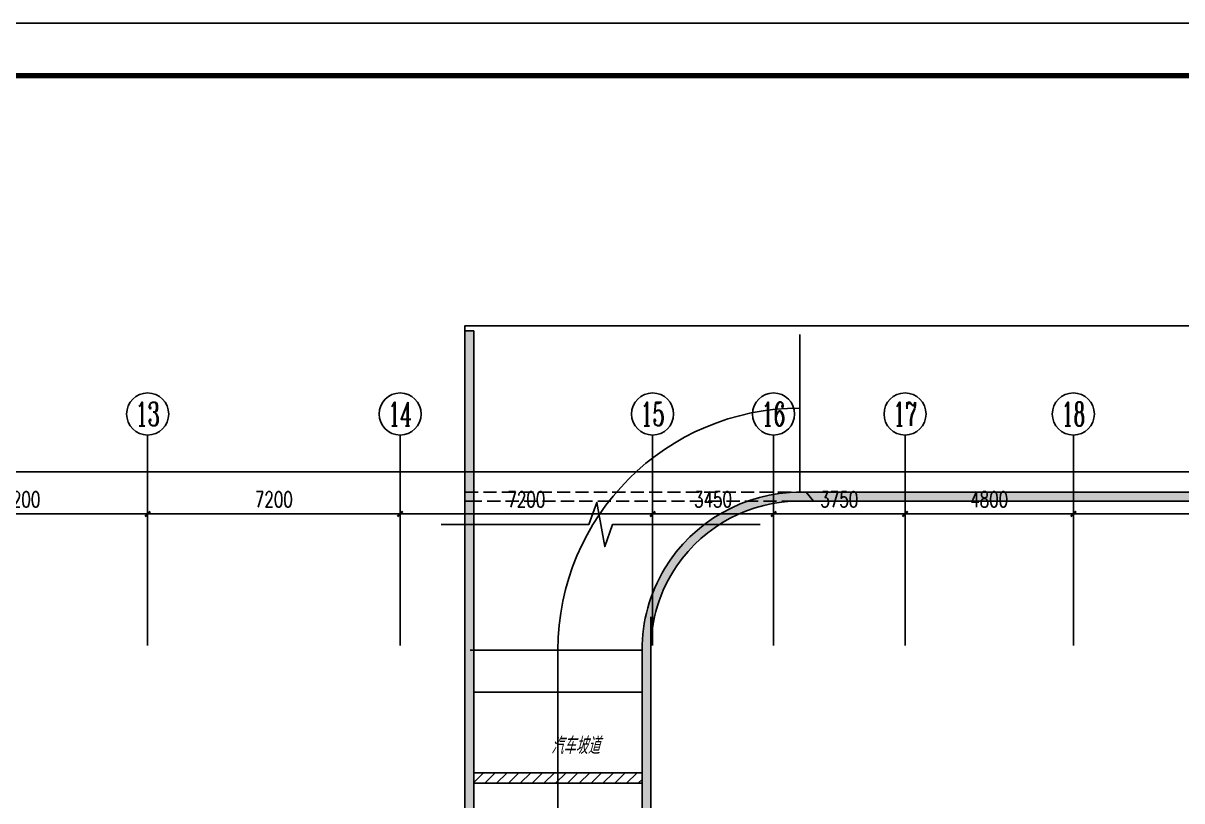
# Model space of a CAD drawing. Extents: x 1398449 to 2142961, y 256969 to 1032940.
# Drawn here: x 1593401 to 1626445, y 1002407 to 1024583 of the extents above; entities that cross this region are included whole.
import ezdxf
from ezdxf.enums import TextEntityAlignment as Align

# ---------------------------------------------------------------- set-up
doc = ezdxf.new("R2010")
doc.units = 0
doc.header["$LTSCALE"] = 1500
doc.header["$PDSIZE"] = 50
doc.linetypes.add('__DASH', pattern=[0.35, 0.25, -0.1])
for name, color, linetype in [('1-建筑底图', 8, 'Continuous'), ('AXIS_TEXT', 7, 'Continuous'), ('BTTK', 7, 'Continuous'), ('PUB_TITLE', 4, 'Continuous'), ('主楼地下（一期）参照$0$PUB_TITLE', 7, 'Continuous'), ('公用-影线', 8, 'Continuous'), ('建筑-墙体', 2, 'Continuous'), ('覆土', 7, 'Continuous')]:
    doc.layers.add(name, color=color, linetype=linetype)
doc.layers.add('yichutu', color=7, linetype='Continuous', true_color=0xffffff, plot=False)
doc.styles.add('_TCH_AXIS', font='COMPLEX', dxfattribs={"bigfont": 'GBCBIG'})
doc.styles.add('_TCH_DIM_T3', font='SIMPLEX', dxfattribs={"width": 0.7058823529411765, "bigfont": 'GBCBIG'})
doc.styles.add('COMPLEX', font='COMPLEX')
doc.styles.add('HZ(TK)', font='geniso.shx', dxfattribs={"width": 0.9, "bigfont": 'hztxt.shx'})
doc.styles.get("Standard").update_dxf_attribs({"font": 'gbeitc.shx', "bigfont": 'gbcbig.shx'})
doc.dimstyles.new('_TCH_ARCH&&150', dxfattribs={"dimtxt": 446.25, "dimasz": 150, "dimexe": 375, "dimexo": 450, "dimgap": 189.375, "dimtad": 1, "dimdec": 0, "dimzin": 0, "dimdsep": 46, "dimtxsty": '_TCH_DIM_T3', "dimblk": 'ARCHTICK', "dimcen": 0.09, "dimclrt": 7, "dimazin": 2, "dimtfac": 1, "dimtdec": 0, "dimtix": 1, "dimtmove": 2, "dimatfit": 3, "dimfxl": 1, "dimtolj": 1, "dimtzin": 0, "dimarcsym": 0})

# ---------------------------------------------------------------- blocks, each defined once
blk = doc.blocks.new('_ArchTick')
at = {"color": 0, "linetype": 'ByBlock', "const_width": 0.4}
blk.add_lwpolyline([(-0.5, -0.5), (0.5, 0.5)], dxfattribs=at)
blk = doc.blocks.new('*D198')
at = {"layer": '1-建筑底图', "color": 0, "lineweight": -2, "transparency": 16777216}
for p, q in [((88399.99999954179, 41880.66588877037), (88399.99999954179, 45555.6658892195)), ((95599.99999954179, 41880.66588966839), (95599.99999954179, 45555.6658892195)), ((88399.99999954179, 45180.6658892195), (95599.99999954179, 45180.6658892195))]:
    blk.add_line(p, q, dxfattribs=at)
at = {"layer": 'Defpoints', "color": 0}
for p in [(95599.99999954179, 45180.6658892195), (88399.99999954179, 41430.66588877037), (95599.99999954179, 41430.66588966839)]:
    blk.add_point(p, dxfattribs=at)
at = {"layer": '1-建筑底图', "color": 0, "lineweight": -2, "transparency": 16777216, "xscale": 150, "yscale": 150, "zscale": 150, "rotation": 180}
blk.add_blockref('_ArchTick', (88399.99999954179, 45180.6658892195), dxfattribs=at)
at = {"layer": '1-建筑底图', "color": 0, "lineweight": -2, "transparency": 16777216, "xscale": 150, "yscale": 150, "zscale": 150}
blk.add_blockref('_ArchTick', (95599.99999954179, 45180.6658892195), dxfattribs=at)
at = {"layer": '1-建筑底图', "color": 7, "transparency": 16777216, "insert": (91999.99999954179, 45593.1658892195), "char_height": 446.25, "attachment_point": 5, "style": '_TCH_DIM_T3'}
blk.add_mtext('\\A1;7200', dxfattribs=at)
blk = doc.blocks.new('A$C10362422')
h = blk.add_hatch()
h.set_pattern_fill('ANSI31', color=256, scale=150, angle=90)
h.set_pattern_definition([(135, (-3252770.879231268, -12604415.39846876), (-168.3798022700466, -168.3798022700466), [])])
h.paths.add_polyline_path([(12572.93921361014, 4926.3449052996), (12572.93921361014, 4626.3449052996), (7772.939213610429, 4626.3449112284), (7772.939213843259, 4926.344906892162)])
at = {"layer": '公用-影线'}
for points in [[(12572.93921361031, 17526.34491122887), (12572.93921361031, 3326.3449112284), (12822.93921361031, 3326.3449112284), (12822.93921361031, 17526.34491122887)], [(-23607.06078637188, 12676.3449112284), (3272.939213610312, 12676.3449112284), (3272.939213610312, 12926.3449112284), (-23607.06078637188, 12926.3449112284)], [(7522.939213610487, 3626.3449112284), (7772.939213610487, 3626.3449112284), (7772.939213610429, 8676.3449112284), (7522.939213610429, 8676.3449112284)]]:
    blk.add_hatch(color=256, dxfattribs=at).paths.add_polyline_path(points)
h = blk.add_hatch(color=256, dxfattribs=at)
edge = h.paths.add_edge_path()
edge.add_line((6780.431195069745, 10826.3449112284), (6917.904102130968, 10611.91828255495))
edge.add_line((6917.904102130968, 10611.91828255495), (6917.284147888771, 10612.95187179535))
edge.add_line((6917.284147888771, 10612.95187179511), (7131.657379316923, 10741.57581065199))
edge.add_arc((3272.939213610312, 8426.344911227934), 4500.000000000236, 30.96375653207454, 90)
edge.add_line((3272.939213610312, 12926.3449112284), (3272.939213610312, 12676.3449112284))
edge.add_arc((3272.939213610487, 8426.344911227934), 4250.000000000233, 34.38186974878181, 90.00000000000227, ccw=False)
h = blk.add_hatch(color=256, dxfattribs=at)
edge = h.paths.add_edge_path()
edge.add_line((6917.284147888771, 10612.95187179511), (7072.939213610312, 10329.63154229615))
edge.add_arc((3272.939213610371, 8426.3449112284), 4249.999999999988, 0, 26.60468168939792, ccw=False)
edge.add_line((7522.939213610429, 8426.3449112284), (7772.939213610429, 8426.3449112284))
edge.add_arc((3272.939213610371, 8426.3449112284), 4500.000000000058, 0, 30.96375653206907)
edge.add_line((7131.657379317039, 10741.57581065223), (6917.284147888771, 10612.95187179511))
for p, q in [((3272.939213610312, 12926.3449112284), (3272.939213623526, 17426.34491123026)), ((2183.042099779996, 12926.3449112284), (3272.939213610371, 12926.3449112284)), ((2503.31794912141, 12676.3449112284), (3272.939213610312, 12676.3449112284)), ((7772.939213610603, 8426.3449112284), (12672.93921361031, 8426.3449112284)), ((7772.939213610429, 7226.3449112284), (12572.93921361031, 7226.3449112284))]:
    blk.add_line(p, q)
blk.add_lwpolyline([(12672.93921361031, 12676.3449112284), (12822.93921361031, 12676.3449112284), (12822.93921361031, 17676.34491123026), (-23857.90825815528, 17676.34491123026), (-23857.90825815528, 12676.3449112284), (3272.939213610312, 12676.3449112284)])
blk.add_lwpolyline([(12572.93921361014, 4926.3449052996), (12572.93921361014, 4626.3449052996), (7772.939213610429, 4626.3449112284), (7772.939213843259, 4926.344906892162)], close=True)
blk.add_arc((3272.939213610371, 8426.3449112284), 6900, 0, 90)
at = {"layer": '建筑-墙体'}
for p, q in [((12572.93921361031, 17526.34491122887), (12572.93921361031, 3326.3449112284)), ((12822.93921361031, 17526.34491122887), (12572.93921361031, 17526.34491122887)), ((12822.93921361031, 17526.34491122887), (12822.93921361031, 3326.3449112284)), ((-23857.90825815528, 12926.3449112284), (3272.939213610312, 12926.3449112284)), ((-23857.90825815528, 12676.3449112284), (3272.939213610312, 12676.3449112284)), ((7522.939213610429, 9376.3449112284), (7522.939213611477, 3626.344911205117)), ((7772.939213610429, 8426.3449112284), (7772.939213612408, 3626.344911205117))]:
    blk.add_line(p, q, dxfattribs=at)
for centre, radius, start, end in [((3272.939213610312, 8426.344911227934), 4500.000000000233, 30.96375652463808, 90), ((3272.939213610312, 8426.344911227934), 4250.000000000254, 34.38186975541019, 90), ((3272.939213612117, 8426.3449112284), 4249.999999998312, 0, 34.38186975541019), ((3272.939213610312, 8426.3449112284), 4500.000000000058, 0, 30.96375652463808)]:
    blk.add_arc(centre, radius, start, end, dxfattribs=at)
at = {"layer": '覆土'}
blk.add_line((10172.93921361095, 8426.344911228167), (10172.93921360659, 3626.341451190179), dxfattribs=at)
at = {"layer": '覆土', "linetype": '__DASH'}
blk.add_lwpolyline([(2888.128581365861, 12676.3449112284), (12822.93921361031, 12676.3449112284), (12822.93921361031, 12926.3449112284), (3096.512878976762, 12926.3449112284)], close=True, dxfattribs=at)
blk = doc.blocks.new('*D234')
at = {"layer": '1-建筑底图', "color": 0, "lineweight": -2, "transparency": 16777216}
for p, q in [((73999.9999997862, 41880.66414812685), (73999.9999997862, 45555.66414851311)), ((81199.99999978626, 41880.66414889938), (81199.99999978626, 45555.66414851311)), ((73999.9999997862, 45180.66414851311), (81199.99999978626, 45180.66414851311))]:
    blk.add_line(p, q, dxfattribs=at)
at = {"layer": 'Defpoints', "color": 0}
for p in [(81199.99999978626, 45180.66414851311), (73999.9999997862, 41430.66414812685), (81199.99999978626, 41430.66414889938)]:
    blk.add_point(p, dxfattribs=at)
at = {"layer": '1-建筑底图', "color": 0, "lineweight": -2, "transparency": 16777216, "xscale": 150, "yscale": 150, "zscale": 150, "rotation": 180}
blk.add_blockref('_ArchTick', (73999.9999997862, 45180.66414851311), dxfattribs=at)
at = {"layer": '1-建筑底图', "color": 0, "lineweight": -2, "transparency": 16777216, "xscale": 150, "yscale": 150, "zscale": 150}
blk.add_blockref('_ArchTick', (81199.99999978626, 45180.66414851311), dxfattribs=at)
at = {"layer": '1-建筑底图', "color": 7, "transparency": 16777216, "insert": (77599.99999978623, 45593.16414851311), "char_height": 446.25, "attachment_point": 5, "style": '_TCH_DIM_T3'}
blk.add_mtext('\\A1;7200', dxfattribs=at)
blk = doc.blocks.new('*D235')
at = {"layer": '1-建筑底图', "color": 0, "lineweight": -2, "transparency": 16777216}
for p, q in [((81199.99999978638, 41880.66414889938), (81199.99999978638, 45555.66414928588)), ((88399.99999978638, 41880.66414967214), (88399.99999978638, 45555.66414928588)), ((81199.99999978638, 45180.66414928588), (88399.99999978638, 45180.66414928588))]:
    blk.add_line(p, q, dxfattribs=at)
at = {"layer": 'Defpoints', "color": 0}
for p in [(88399.99999978638, 45180.66414928588), (81199.99999978638, 41430.66414889938), (88399.99999978638, 41430.66414967214)]:
    blk.add_point(p, dxfattribs=at)
at = {"layer": '1-建筑底图', "color": 0, "lineweight": -2, "transparency": 16777216, "xscale": 150, "yscale": 150, "zscale": 150, "rotation": 180}
blk.add_blockref('_ArchTick', (81199.99999978638, 45180.66414928588), dxfattribs=at)
at = {"layer": '1-建筑底图', "color": 0, "lineweight": -2, "transparency": 16777216, "xscale": 150, "yscale": 150, "zscale": 150}
blk.add_blockref('_ArchTick', (88399.99999978638, 45180.66414928588), dxfattribs=at)
at = {"layer": '1-建筑底图', "color": 7, "transparency": 16777216, "insert": (84799.99999978638, 45593.16414928588), "char_height": 446.25, "attachment_point": 5, "style": '_TCH_DIM_T3'}
blk.add_mtext('\\A1;7200', dxfattribs=at)
blk = doc.blocks.new('*D236')
at = {"layer": '1-建筑底图', "color": 0, "lineweight": -2, "transparency": 16777216}
for p, q in [((88399.99999978626, 41880.66414967214), (88399.99999978626, 45555.66415005841)), ((95599.99999978615, 41880.66415044467), (95599.99999978615, 45555.66415005841)), ((88399.99999978626, 45180.66415005841), (95599.99999978615, 45180.66415005841))]:
    blk.add_line(p, q, dxfattribs=at)
at = {"layer": 'Defpoints', "color": 0}
for p in [(95599.99999978615, 45180.66415005841), (88399.99999978626, 41430.66414967214), (95599.99999978615, 41430.66415044467)]:
    blk.add_point(p, dxfattribs=at)
at = {"layer": '1-建筑底图', "color": 0, "lineweight": -2, "transparency": 16777216, "xscale": 150, "yscale": 150, "zscale": 150, "rotation": 180}
blk.add_blockref('_ArchTick', (88399.99999978626, 45180.66415005841), dxfattribs=at)
at = {"layer": '1-建筑底图', "color": 0, "lineweight": -2, "transparency": 16777216, "xscale": 150, "yscale": 150, "zscale": 150}
blk.add_blockref('_ArchTick', (95599.99999978615, 45180.66415005841), dxfattribs=at)
at = {"layer": '1-建筑底图', "color": 7, "transparency": 16777216, "insert": (91999.9999997862, 45593.16415005841), "char_height": 446.25, "attachment_point": 5, "style": '_TCH_DIM_T3'}
blk.add_mtext('\\A1;7200', dxfattribs=at)
blk = doc.blocks.new('*D237')
at = {"layer": '1-建筑底图', "color": 0, "lineweight": -2, "transparency": 16777216}
for p, q in [((95599.99999978626, 41880.66415044467), (95599.99999978626, 45555.66415062977)), ((99050.00000135717, 41880.66415081488), (99050.00000135717, 45555.66415062977)), ((95599.99999978626, 45180.66415062977), (99050.00000135717, 45180.66415062977))]:
    blk.add_line(p, q, dxfattribs=at)
at = {"layer": 'Defpoints', "color": 0}
for p in [(99050.00000135717, 45180.66415062977), (95599.99999978626, 41430.66415044467), (99050.00000135717, 41430.66415081488)]:
    blk.add_point(p, dxfattribs=at)
at = {"layer": '1-建筑底图', "color": 0, "lineweight": -2, "transparency": 16777216, "xscale": 150, "yscale": 150, "zscale": 150, "rotation": 180}
blk.add_blockref('_ArchTick', (95599.99999978626, 45180.66415062977), dxfattribs=at)
at = {"layer": '1-建筑底图', "color": 0, "lineweight": -2, "transparency": 16777216, "xscale": 150, "yscale": 150, "zscale": 150}
blk.add_blockref('_ArchTick', (99050.00000135717, 45180.66415062977), dxfattribs=at)
at = {"layer": '1-建筑底图', "color": 7, "transparency": 16777216, "insert": (97325.00000057172, 45593.16415062977), "char_height": 446.25, "attachment_point": 5, "style": '_TCH_DIM_T3'}
blk.add_mtext('\\A1;3450', dxfattribs=at)
blk = doc.blocks.new('*D238')
at = {"layer": '1-建筑底图', "color": 0, "lineweight": -2, "transparency": 16777216}
for p, q in [((99050.00000135729, 41880.66415081488), (99050.00000135729, 45555.66415101627)), ((102799.9999997865, 41880.66415121744), (102799.9999997865, 45555.66415101627)), ((99050.00000135729, 45180.66415101627), (102799.9999997865, 45180.66415101627))]:
    blk.add_line(p, q, dxfattribs=at)
at = {"layer": 'Defpoints', "color": 0}
for p in [(102799.9999997865, 45180.66415101627), (99050.00000135729, 41430.66415081488), (102799.9999997865, 41430.66415121744)]:
    blk.add_point(p, dxfattribs=at)
at = {"layer": '1-建筑底图', "color": 0, "lineweight": -2, "transparency": 16777216, "xscale": 150, "yscale": 150, "zscale": 150, "rotation": 180}
blk.add_blockref('_ArchTick', (99050.00000135729, 45180.66415101627), dxfattribs=at)
at = {"layer": '1-建筑底图', "color": 0, "lineweight": -2, "transparency": 16777216, "xscale": 150, "yscale": 150, "zscale": 150}
blk.add_blockref('_ArchTick', (102799.9999997865, 45180.66415101627), dxfattribs=at)
at = {"layer": '1-建筑底图', "color": 7, "transparency": 16777216, "insert": (100925.0000005719, 45593.16415101627), "char_height": 446.25, "attachment_point": 5, "style": '_TCH_DIM_T3'}
blk.add_mtext('\\A1;3750', dxfattribs=at)
blk = doc.blocks.new('*D239')
at = {"layer": '1-建筑底图', "color": 0, "lineweight": -2, "transparency": 16777216}
for p, q in [((102799.9999997863, 41880.66415121744), (102799.9999997863, 45555.66415147495)), ((107599.999999786, 41880.66415173246), (107599.999999786, 45555.66415147495)), ((102799.9999997863, 45180.66415147495), (107599.999999786, 45180.66415147495))]:
    blk.add_line(p, q, dxfattribs=at)
at = {"layer": 'Defpoints', "color": 0}
for p in [(107599.999999786, 45180.66415147495), (102799.9999997863, 41430.66415121744), (107599.999999786, 41430.66415173246)]:
    blk.add_point(p, dxfattribs=at)
at = {"layer": '1-建筑底图', "color": 0, "lineweight": -2, "transparency": 16777216, "xscale": 150, "yscale": 150, "zscale": 150, "rotation": 180}
blk.add_blockref('_ArchTick', (102799.9999997863, 45180.66415147495), dxfattribs=at)
at = {"layer": '1-建筑底图', "color": 0, "lineweight": -2, "transparency": 16777216, "xscale": 150, "yscale": 150, "zscale": 150}
blk.add_blockref('_ArchTick', (107599.999999786, 45180.66415147495), dxfattribs=at)
at = {"layer": '1-建筑底图', "color": 7, "transparency": 16777216, "insert": (105199.9999997861, 45593.16415147495), "char_height": 446.25, "attachment_point": 5, "style": '_TCH_DIM_T3'}
blk.add_mtext('\\A1;4800', dxfattribs=at)
blk = doc.blocks.new('*D240')
at = {"layer": '1-建筑底图', "color": 0, "lineweight": -2, "transparency": 16777216}
for p, q in [((107599.999999786, 41880.66415173246), (107599.999999786, 45555.66415217251)), ((115799.9999997863, 41880.66415261233), (115799.9999997863, 45555.66415217251)), ((107599.999999786, 45180.66415217251), (115799.9999997863, 45180.66415217251))]:
    blk.add_line(p, q, dxfattribs=at)
at = {"layer": 'Defpoints', "color": 0}
for p in [(115799.9999997863, 45180.66415217251), (107599.999999786, 41430.66415173246), (115799.9999997863, 41430.66415261233)]:
    blk.add_point(p, dxfattribs=at)
at = {"layer": '1-建筑底图', "color": 0, "lineweight": -2, "transparency": 16777216, "xscale": 150, "yscale": 150, "zscale": 150, "rotation": 180}
blk.add_blockref('_ArchTick', (107599.999999786, 45180.66415217251), dxfattribs=at)
at = {"layer": '1-建筑底图', "color": 0, "lineweight": -2, "transparency": 16777216, "xscale": 150, "yscale": 150, "zscale": 150}
blk.add_blockref('_ArchTick', (115799.9999997863, 45180.66415217251), dxfattribs=at)
at = {"layer": '1-建筑底图', "color": 7, "transparency": 16777216, "insert": (111699.9999997861, 45593.16415217251), "char_height": 446.25, "attachment_point": 5, "style": '_TCH_DIM_T3'}
blk.add_mtext('\\A1;8200', dxfattribs=at)
blk = doc.blocks.new('*D262')
at = {"layer": '1-建筑底图', "color": 0, "lineweight": -2, "transparency": 16777216}
for p, q in [((-6.119371116287299e-07, 41880.66414018429), (-6.119368131210721e-07, 46755.66414885374)), ((139000.0000039364, 41880.66415752296), (139000.0000039364, 46755.66414885374)), ((-6.119368360831995e-07, 46380.66414885374), (139000.0000039364, 46380.66414885374))]:
    blk.add_line(p, q, dxfattribs=at)
at = {"layer": 'Defpoints', "color": 0}
for p in [(139000.0000039364, 46380.66414885374), (-6.119371391832829e-07, 41430.66414018429), (139000.0000039364, 41430.66415752296)]:
    blk.add_point(p, dxfattribs=at)
at = {"layer": '1-建筑底图', "color": 0, "lineweight": -2, "transparency": 16777216, "xscale": 150, "yscale": 150, "zscale": 150, "rotation": 180}
blk.add_blockref('_ArchTick', (-6.119368360831995e-07, 46380.66414885374), dxfattribs=at)
at = {"layer": '1-建筑底图', "color": 0, "lineweight": -2, "transparency": 16777216, "xscale": 150, "yscale": 150, "zscale": 150}
blk.add_blockref('_ArchTick', (139000.0000039364, 46380.66414885374), dxfattribs=at)
at = {"layer": '1-建筑底图', "color": 7, "transparency": 16777216, "insert": (69500.0000016622, 46793.16414885374), "char_height": 446.25, "attachment_point": 5, "style": '_TCH_DIM_T3'}
blk.add_mtext('\\A1;139000', dxfattribs=at)
blk = doc.blocks.new('_AXISO')
blk.add_circle((0, 0), 0.5)
at = {"layer": 'AXIS_TEXT', "style": 'COMPLEX', "width": 1.041666666666667}
blk.add_attdef('A', text='', height=0.56, dxfattribs=at).set_placement((-0.25, -0.28), (0.25, -0.28), align=Align.FIT)
blk = doc.blocks.new('vhtemplate_2020年新竖式图框_A1_1_2', base_point=(-420.5000000000005, 0))
at = {"layer": 'PUB_TITLE', "color": 7}
blk.add_lwpolyline([(-420.5000000000005, 594), (841.0000000000009, 594), (841.0000000000009, 0), (-420.5000000000005, 0)], close=True, dxfattribs=at)
at = {"layer": 'PUB_TITLE', "const_width": 1}
blk.add_lwpolyline([(-395.5000000000005, 10.00000000000023), (831.0000000000009, 10), (831.0000000000009, 584), (-395.5000000000005, 584)], close=True, dxfattribs=at)
at = {"layer": 'BTTK', "color": 4, "style": 'HZ(TK)', "width": 0.9}
for tag, p in [('合作单位', (796.0000000000009, 511.5000003952373)), ('建设单位', (795.9999999999991, 209.5)), ('工程名称', (796.0000000000009, 176.5)), ('子项名称', (805.9999999999991, 160)), ('图纸名称', (796.0000000000009, 141))]:
    blk.add_attdef(tag, text='', height=3.5, dxfattribs=at).set_placement(p, align=Align.MIDDLE_CENTER)
for tag, p in [('注册证书号', (808.5000000000009, 309.0060602770908)), ('注册印章号', (808.5000000000009, 301.0060602770908)), ('设计号', (805.9999999999991, 193)), ('图别', (789.7500000000009, 34)), ('图号', (822.2500000000009, 34)), ('版本号', (789.7500000000009, 26)), ('日期', (822.2500000000009, 26))]:
    blk.add_attdef(tag, text='', height=3.5, dxfattribs=at).set_placement(p, align=Align.MIDDLE)
blk = doc.blocks.new('yct-1261-594-189225-89100-150-1004.0')
at = {"layer": 'yichutu', "color": 7, "true_color": 0xffffff}
blk.add_lwpolyline([(0, 0), (0, 89100), (189225.0000000002, 89100), (189225.0000000002, 0)], close=True, dxfattribs=at)
blk = doc.blocks.new('1-地下一层建筑底图')
at = {"layer": '1-建筑底图'}
for p, q in [((81199.99999978626, 41430.66414889961), (81199.99999914237, 47430.66414889961)), ((88399.99999978626, 41430.66414967214), (88399.99999914237, 47430.66414967214)), ((95599.99999978626, 41430.66415044467), (95599.99999914237, 47430.66415044467)), ((99050.00000135717, 41430.66415081511), (99050.00000071328, 47430.66415081511)), ((102799.9999997863, 41430.66415121744), (102799.9999991424, 47430.66415121744)), ((107599.9999997863, 41430.66415173246), (107599.9999991424, 47430.66415173246))]:
    blk.add_line(p, q, dxfattribs=at)
blk.add_lwpolyline([(89574.47909963387, 44881.66414549027), (93782.29694077664, 44881.66414549027), (94011.5981883643, 45511.66414549027), (94233.77018405695, 44251.66414549027), (94457.29694077664, 44881.66414549027), (98665.11478191928, 44881.66414549027)], dxfattribs=at)
at = {"layer": '1-建筑底图', "xscale": -1}
blk.add_blockref('A$C10362422', (103072.9392231224, 32873.65508877148), dxfattribs=at)
at = {"layer": '1-建筑底图'}
ref = blk.add_blockref('_AXISO', (81199.99999907799, 48030.66414889961), dxfattribs=dict(at, xscale=1200, yscale=1200, zscale=1200))
ref.add_attrib('A', '13', dxfattribs={"layer": 'AXIS_TEXT', "height": 678.8225099390856, "style": '_TCH_AXIS', "width": 0.724137931034481}).set_placement((80860.58874410845, 47691.25289392995), (81539.41125404753, 47691.25289392995), align=Align.FIT)
ref = blk.add_blockref('_AXISO', (88399.99999907799, 48030.66414967214), dxfattribs=dict(at, xscale=1200, yscale=1200, zscale=1200))
ref.add_attrib('A', '14', dxfattribs={"layer": 'AXIS_TEXT', "height": 678.8225099390856, "style": '_TCH_AXIS', "width": 0.677419354838708}).set_placement((88060.58874410845, 47691.25289470248), (88739.41125404753, 47691.25289470248), align=Align.FIT)
ref = blk.add_blockref('_AXISO', (95599.99999907799, 48030.66415044467), dxfattribs=dict(at, xscale=1200, yscale=1200, zscale=1200))
ref.add_attrib('A', '15', dxfattribs={"layer": 'AXIS_TEXT', "height": 678.8225099390856, "style": '_TCH_AXIS', "width": 0.724137931034481}).set_placement((95260.58874410845, 47691.25289547502), (95939.41125404753, 47691.25289547502), align=Align.FIT)
ref = blk.add_blockref('_AXISO', (99050.0000006489, 48030.66415081511), dxfattribs=dict(at, xscale=1200, yscale=1200, zscale=1200))
ref.add_attrib('A', '16', dxfattribs={"layer": 'AXIS_TEXT', "height": 678.8225099390856, "style": '_TCH_AXIS', "width": 0.724137931034481}).set_placement((98710.58874567936, 47691.25289584545), (99389.41125561844, 47691.25289584545), align=Align.FIT)
ref = blk.add_blockref('_AXISO', (102799.999999078, 48030.66415121744), dxfattribs=dict(at, xscale=1200, yscale=1200, zscale=1200))
ref.add_attrib('A', '17', dxfattribs={"layer": 'AXIS_TEXT', "height": 678.8225099390856, "style": '_TCH_AXIS', "width": 0.7241379310344809}).set_placement((102460.5887441084, 47691.25289624778), (103139.4112540475, 47691.25289624778), align=Align.FIT)
ref = blk.add_blockref('_AXISO', (107599.999999078, 48030.66415173246), dxfattribs=dict(at, xscale=1200, yscale=1200, zscale=1200))
ref.add_attrib('A', '18', dxfattribs={"layer": 'AXIS_TEXT', "height": 678.8225099390856, "style": '_TCH_AXIS', "width": 0.7241379310344809}).set_placement((107260.5887441084, 47691.2528967628), (107939.4112540475, 47691.2528967628), align=Align.FIT)
blk.add_text('汽车坡道', height=482.2695035460993, dxfattribs=at).set_placement((92703.88147466956, 38332.35939135042))
for p1, p2, distance, picture, middle in [((-6.119371391832829e-07, 41430.66414018429), (139000.0000039364, 41430.66415752296), 4949.999991330783, '*D262', (69500.0000016622, 46793.16414885374)), ((73999.9999997862, 41430.66414812685), (81199.99999978626, 41430.66414889938), 3749.999999613734, '*D234', (77599.99999978623, 45593.16414851311)), ((81199.99999978638, 41430.66414889938), (88399.99999978638, 41430.66414967214), 3749.9999996137412, '*D235', (84799.99999978638, 45593.16414928588)), ((88399.99999954179, 41430.66588877037), (95599.99999954179, 41430.66588966839), 3749.99999955111, '*D198', (91999.99999954179, 45593.1658892195)), ((88399.99999978626, 41430.66414967214), (95599.99999978615, 41430.66415044467), 3749.9999996137412, '*D236', (91999.9999997862, 45593.16415005841)), ((95599.99999978626, 41430.66415044467), (99050.00000135717, 41430.66415081488), 3749.9999998148855, '*D237', (97325.00000057172, 45593.16415062977)), ((99050.00000135729, 41430.66415081488), (102799.9999997865, 41430.66415121744), 3749.9999997988343, '*D238', (100925.0000005719, 45593.16415101627)), ((102799.9999997863, 41430.66415121744), (107599.999999786, 41430.66415173246), 3749.999999742489, '*D239', (105199.9999997861, 45593.16415147495)), ((107599.999999786, 41430.66415173246), (115799.9999997863, 41430.66415261233), 3749.999999560183, '*D240', (111699.9999997861, 45593.16415217251))]:
    dim = blk.add_aligned_dim(p1=p1, p2=p2, distance=distance, dimstyle='_TCH_ARCH&&150', dxfattribs=at)
    dim.commit()
    dim.dimension.update_dxf_attribs({"geometry": picture, "text_midpoint": middle})

msp = doc.modelspace()

# ---------------------------------------------------------------- linework, layer by layer
at = {"layer": '主楼地下（一期）参照$0$PUB_TITLE'}
msp.add_lwpolyline([(1498789.328388456, 935483.0645738347), (1687939.328388456, 935483.0645738347), (1687939.328388456, 1024583.064573835), (1498789.328388456, 1024583.064573835)], close=True, dxfattribs=at)
at = {"layer": '主楼地下（一期）参照$0$PUB_TITLE', "const_width": 150}
msp.add_lwpolyline([(1502539.328388456, 936983.0645738347), (1686439.328388456, 936983.0645738347), (1686439.328388456, 1023083.064573835), (1502539.328388456, 1023083.064573835)], close=True, dxfattribs=at)

# ---------------------------------------------------------------- block references
at = {"xscale": 150, "yscale": 150, "zscale": 150}
msp.add_blockref('vhtemplate_2020年新竖式图框_A1_1_2', (1498714.328388456, 935483.0645738348), dxfattribs=at)
at = {"layer": '1-建筑底图'}
msp.add_blockref('1-地下一层建筑底图', (1515751.365302458, 965406.8917379706), dxfattribs=at)
at = {"layer": 'yichutu'}
msp.add_blockref('yct-1261-594-189225-89100-150-1004.0', (1498714.328388456, 935483.0645738348), dxfattribs=at)

doc.saveas('drawing.dxf')
